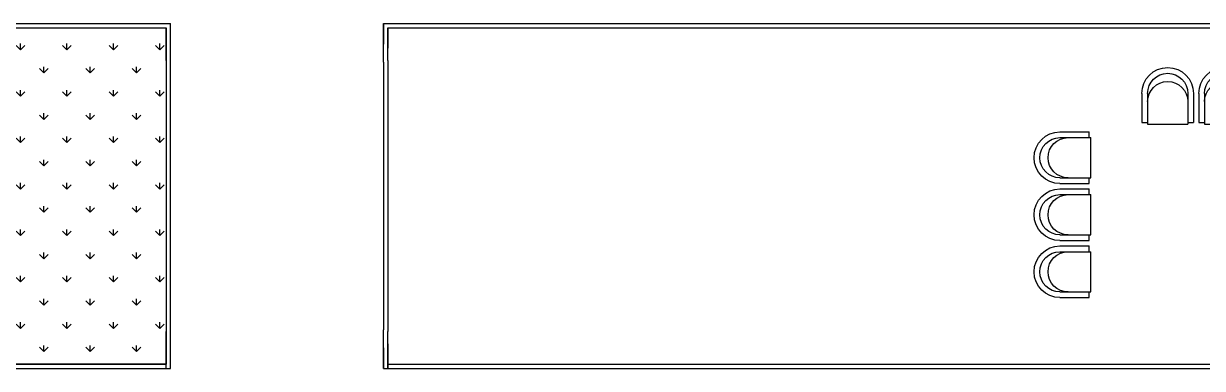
# Model space of a CAD drawing. Header units: inches. Extents: x 150067 to 167379, y -92057 to -49035.
# Drawn here: x 157508 to 158946, y -52402 to -51982 of the extents above; entities that cross this region are included whole.
import ezdxf

# ---------------------------------------------------------------- set-up
doc = ezdxf.new("R2010")
doc.units = ezdxf.units.IN
doc.header["$LTSCALE"] = 0.1
doc.header["$MEASUREMENT"] = 0
doc.layers.add('Layer1', color=7, linetype='Continuous')
doc.layers.add('Layer4', color=10, linetype='Continuous', lineweight=25)

# ---------------------------------------------------------------- blocks, each defined once
blk = doc.blocks.new('armchair032')
at = {"color": 0}
for p, q in [((-315, 375), (-315, 20)), ((-245, 375), (-245, 0)), ((245, 375), (245, 0)), ((315, 375), (315, 20)), ((-245, 20), (-315, 20)), ((245, 0), (-245, 0)), ((315, 20), (245, 20))]:
    blk.add_line(p, q, dxfattribs=at)
for centre, radius in [((0, 375), 315), ((0, 375), 245), ((0, 275), 245)]:
    blk.add_arc(centre, radius, 0, 180, dxfattribs=at)

msp = doc.modelspace()

# ---------------------------------------------------------------- hatches: boundary and pattern name
at = {"layer": 'Layer1', "linetype": 'Continuous', "ltscale": 0.1, "true_color": 0x136734}
h = msp.add_hatch(dxfattribs=at)
h.set_pattern_fill('GRASS', color=116, scale=40)
h.set_pattern_definition([(90, (61818.848, 5601.306), (-28.284271, 28.284271), [7.5, -49.068543]), (45, (61818.848, 5601.306), (-28.284271, 28.284271), [7.5, -32.5]), (135, (61818.848, 5601.306), (-28.284271, -28.284271), [7.5, -32.5])])
h.paths.add_polyline_path([(156477.85, -51986.89), (156477.85, -52396.89), (157682.23, -52396.89), (157682.23, -51986.89)])

# ---------------------------------------------------------------- linework, layer by layer
at = {"layer": 'Layer1', "color": 6, "linetype": 'Continuous', "ltscale": 0.1, "elevation": 23680.86}
msp.add_lwpolyline([(156477.85, -51986.89), (157682.23, -51986.89), (157682.23, -52396.89), (156477.85, -52396.89)], close=True, dxfattribs=at)
at = {"layer": 'Layer4', "linetype": 'Continuous', "ltscale": 0.1}
for p, q in [((156472.85, -51981.89, 23680.86), (157687.23, -51981.89, 23680.86)), ((157687.23, -52028.97, 23680.86), (157687.23, -51981.89, 23680.86)), ((157947.23, -51981.89, 23680.86), (157947.23, -52006.89, 23680.86)), ((157947.23, -52028.97, 23680.86), (157947.23, -51981.89, 23680.86)), ((157947.23, -51981.89, 23680.86), (158887.15, -51981.89, 23680.86)), ((158887.15, -51981.89, 23680.86), (159263.25, -51981.89, 23680.86)), ((156477.85, -51986.89, 23680.86), (157682.23, -51986.89, 23680.86)), ((157682.23, -52026.89, 23680.86), (157682.23, -51986.89, 23680.86)), ((157952.23, -51986.89, 23680.86), (157952.23, -52011.89, 23680.86)), ((157952.23, -52026.89, 23680.86), (157952.23, -51986.89, 23680.86)), ((157952.23, -51986.89, 23680.86), (158887.15, -51986.89, 23680.86)), ((158887.15, -51986.89, 23680.86), (159263.25, -51986.89, 23680.86)), ((157682.23, -52026.89, 23680.86), (157682.23, -52356.89, 23680.86)), ((157687.23, -52354.82, 23680.86), (157687.23, -52028.97, 23680.86)), ((157947.23, -52028.97, 23680.86), (157947.23, -52354.82, 23680.86)), ((157952.23, -52026.89, 23680.86), (157952.23, -52356.89, 23680.86)), ((157687.23, -52401.89, 23680.86), (157687.23, -52354.82, 23680.86)), ((157947.23, -52401.89, 23680.86), (157947.23, -52354.82, 23680.86)), ((157682.23, -52401.89, 23680.86), (157682.23, -52356.89, 23680.86)), ((157952.23, -52401.89, 23680.86), (157952.23, -52356.89, 23680.86)), ((157947.23, -52376.89, 23680.86), (157947.23, -52401.89, 23680.86)), ((157952.23, -52371.89, 23680.86), (157952.23, -52401.89, 23680.86)), ((156477.85, -52396.89, 23680.86), (157682.23, -52396.89, 23680.86)), ((157952.23, -52396.89, 23680.86), (158887.15, -52396.89, 23680.86)), ((158887.15, -52396.89, 23680.86), (159263.25, -52396.89, 23680.86)), ((156472.85, -52401.89, 23680.86), (157687.23, -52401.89, 23680.86)), ((157947.23, -52401.89, 23680.86), (158887.15, -52401.89, 23680.86)), ((158887.15, -52401.89, 23680.86), (159270.55, -52401.89, 23680.86))]:
    msp.add_line(p, q, dxfattribs=at)

# ---------------------------------------------------------------- block references
at = {"xscale": -0.1, "yscale": 0.1, "zscale": 0.1}
for p in [(158903.43, -52104.43, 23680.86), (158972.88, -52104.43, 23680.86)]:
    msp.add_blockref('armchair032', p, dxfattribs=at)
at = {"xscale": -0.1, "yscale": 0.1, "zscale": 0.1, "rotation": 90}
for p in [(158809.55, -52145.29, 23680.86), (158809.55, -52214.77, 23680.86), (158809.55, -52284.23, 23680.86)]:
    msp.add_blockref('armchair032', p, dxfattribs=at)

doc.saveas('drawing.dxf')
